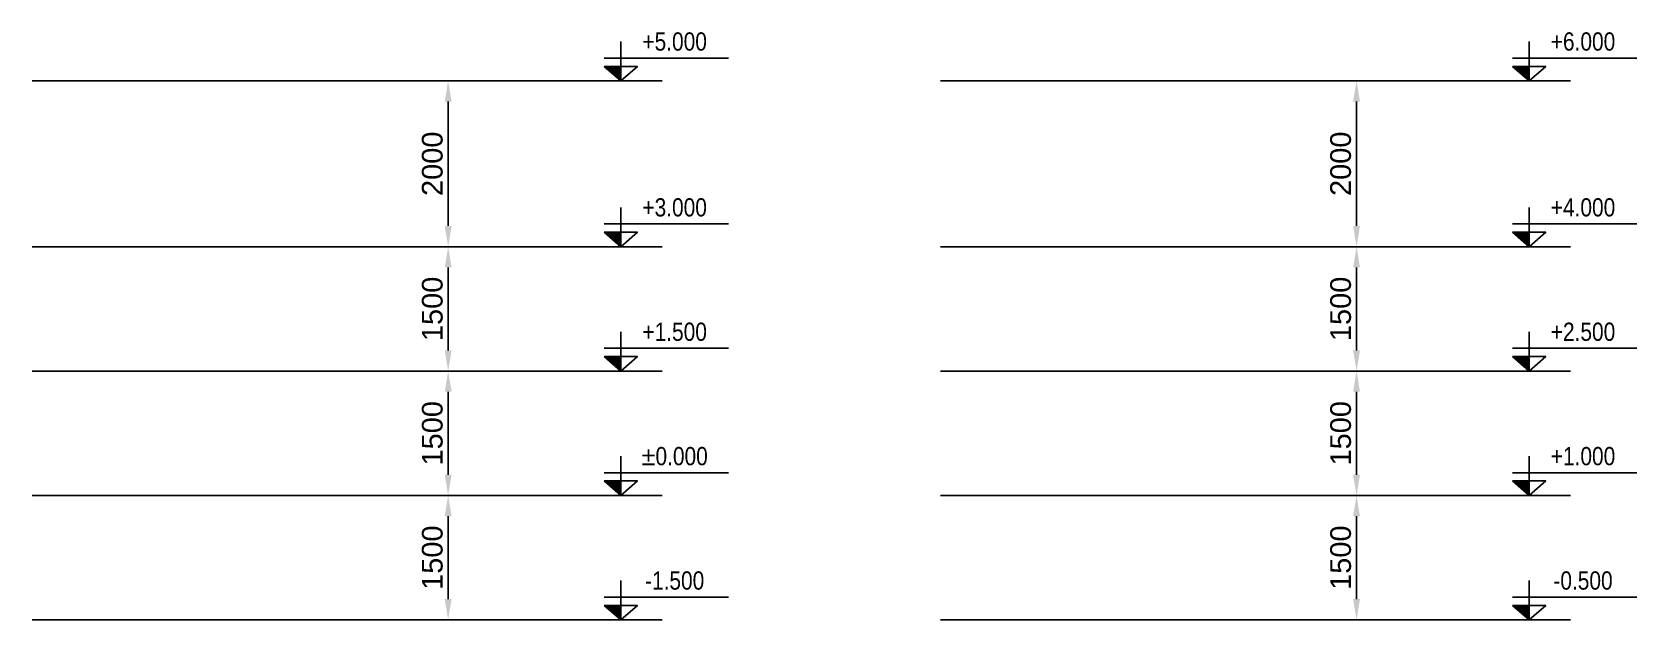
# Model space of a CAD drawing. Header units: millimetres. Extents: x 1599 to 20954, y 660 to 7748.
import ezdxf
from ezdxf.enums import TextEntityAlignment as Align

# ---------------------------------------------------------------- set-up
doc = ezdxf.new("R2010")
doc.units = ezdxf.units.MM
doc.layers.add('11 Text-content', color=255, linetype='Continuous', lineweight=13)
doc.layers.add('31 Drawing', color=7, linetype='Continuous', lineweight=25)
doc.styles.get("Standard").update_dxf_attribs({"font": 'arial.ttf'})
doc.styles.add('VNI', font='')
doc.styles.add('Vni-helve', font='')
doc.styles.get('VNI').set_extended_font_data('VNI-Helve-Condense')
doc.styles.get('Vni-helve').set_extended_font_data('VNI-Helve-Condense')
doc.dimstyles.new('ATAD1-100', dxfattribs={"dimscale": 100, "dimtxt": 2.5, "dimasz": 2.5, "dimexe": 1.25, "dimexo": 0.625, "dimtad": 1, "dimtxsty": 'Standard', "dimcen": 2.5, "dimadec": 0, "dimazin": 0, "dimtfac": 1, "dimtmove": 0, "dimatfit": 3, "dimfxl": 1, "dimarcsym": 0})

# ---------------------------------------------------------------- blocks, each defined once
blk = doc.blocks.new('*U2')
blk.add_hatch(color=256).paths.add_polyline_path([(-1, 1.75), (-3, 0), (-3, 1.75)])
at = {"color": 1}
for p, q in [((-3, 4.75), (-3, 1.75)), ((-16, 2.75), (-3, 2.75)), ((-3, 2.75), (-1, 2.75)), ((-8, 0), (0, 0))]:
    blk.add_line(p, q, dxfattribs=at)
blk.add_lwpolyline([(-3, 1.75), (-5, 1.75), (-3, 0)], dxfattribs=at)
blk.add_lwpolyline([(-1, 1.75), (-3, 0), (-3, 1.75)], close=True, dxfattribs=at)
at = {"layer": '11 Text-content', "style": 'VNI', "width": 0.8}
for tag, p in [('LEVEL', (-9.5, 4.75)), ('NOTE', (-13.17, 0.74))]:
    blk.add_attdef(tag, text='', height=2.2, dxfattribs=at).set_placement(p, align=Align.MIDDLE_CENTER)
blk = doc.blocks.new('*D9')
at = {"color": 0, "lineweight": -2, "transparency": 16777216}
for p, q in [((7429, 2160), (6492, 2160)), ((6617, 910), (6617, 1910)), ((7429, 660), (6492, 660))]:
    blk.add_line(p, q, dxfattribs=at)
at = {"color": 0, "transparency": 16777216}
for points in [[(6576, 1910), (6659, 1910), (6617, 2160)], [(6576, 910), (6659, 910), (6617, 660)]]:
    blk.add_solid(points, dxfattribs=at)
at = {"layer": 'Defpoints', "color": 0, "transparency": 16777216}
for p in [(6617, 2160), (7492, 2160), (7492, 660)]:
    blk.add_point(p, dxfattribs=at)
at = {"color": 0, "transparency": 16777216, "insert": (6427, 1410), "char_height": 250, "attachment_point": 5, "rotation": 90}
blk.add_mtext('1500', dxfattribs=at)
blk = doc.blocks.new('*D10')
at = {"color": 0, "lineweight": -2, "transparency": 16777216}
for p, q in [((7257, 3660), (6492, 3660)), ((6617, 2410), (6617, 3410)), ((7429, 2160), (6492, 2160))]:
    blk.add_line(p, q, dxfattribs=at)
at = {"color": 0, "transparency": 16777216}
for points in [[(6576, 3410), (6659, 3410), (6617, 3660)], [(6576, 2410), (6659, 2410), (6617, 2160)]]:
    blk.add_solid(points, dxfattribs=at)
at = {"layer": 'Defpoints', "color": 0, "transparency": 16777216}
for p in [(6617, 3660), (7319, 3660), (7492, 2160)]:
    blk.add_point(p, dxfattribs=at)
at = {"color": 0, "transparency": 16777216, "insert": (6427, 2910), "char_height": 250, "attachment_point": 5, "rotation": 90}
blk.add_mtext('1500', dxfattribs=at)
blk = doc.blocks.new('*D11')
at = {"color": 0, "lineweight": -2, "transparency": 16777216}
for p, q in [((7528, 5160), (6492, 5160)), ((6617, 3910), (6617, 4910)), ((7257, 3660), (6492, 3660))]:
    blk.add_line(p, q, dxfattribs=at)
at = {"color": 0, "transparency": 16777216}
for points in [[(6576, 4910), (6659, 4910), (6617, 5160)], [(6576, 3910), (6659, 3910), (6617, 3660)]]:
    blk.add_solid(points, dxfattribs=at)
at = {"layer": 'Defpoints', "color": 0, "transparency": 16777216}
for p in [(6617, 5160), (7590, 5160), (7319, 3660)]:
    blk.add_point(p, dxfattribs=at)
at = {"color": 0, "transparency": 16777216, "insert": (6427, 4410), "char_height": 250, "attachment_point": 5, "rotation": 90}
blk.add_mtext('1500', dxfattribs=at)
blk = doc.blocks.new('*D12')
at = {"color": 0, "lineweight": -2, "transparency": 16777216}
for p, q in [((7700, 7160), (6492, 7160)), ((6617, 5410), (6617, 6910)), ((7528, 5160), (6492, 5160))]:
    blk.add_line(p, q, dxfattribs=at)
at = {"color": 0, "transparency": 16777216}
for points in [[(6576, 6910), (6659, 6910), (6617, 7160)], [(6576, 5410), (6659, 5410), (6617, 5160)]]:
    blk.add_solid(points, dxfattribs=at)
at = {"layer": 'Defpoints', "color": 0, "transparency": 16777216}
for p in [(6617, 7160), (7763, 7160), (7590, 5160)]:
    blk.add_point(p, dxfattribs=at)
at = {"color": 0, "transparency": 16777216, "insert": (6427, 6160), "char_height": 250, "attachment_point": 5, "rotation": 90}
blk.add_mtext('2000', dxfattribs=at)
blk = doc.blocks.new('*D14')
at = {"color": 0, "lineweight": -2, "transparency": 16777216}
for p, q in [((18385, 2160), (17448, 2160)), ((17573, 910), (17573, 1910)), ((18385, 660), (17448, 660))]:
    blk.add_line(p, q, dxfattribs=at)
at = {"color": 0, "transparency": 16777216}
for points in [[(17531, 1910), (17614, 1910), (17573, 2160)], [(17531, 910), (17614, 910), (17573, 660)]]:
    blk.add_solid(points, dxfattribs=at)
at = {"layer": 'Defpoints', "color": 0, "transparency": 16777216}
for p in [(17573, 2160), (18447, 2160), (18447, 660)]:
    blk.add_point(p, dxfattribs=at)
at = {"color": 0, "transparency": 16777216, "insert": (17382, 1410), "char_height": 250, "attachment_point": 5, "rotation": 90}
blk.add_mtext('1500', dxfattribs=at)
blk = doc.blocks.new('*D15')
at = {"color": 0, "lineweight": -2, "transparency": 16777216}
for p, q in [((18212, 3660), (17448, 3660)), ((17573, 2410), (17573, 3410)), ((18385, 2160), (17448, 2160))]:
    blk.add_line(p, q, dxfattribs=at)
at = {"color": 0, "transparency": 16777216}
for points in [[(17531, 3410), (17614, 3410), (17573, 3660)], [(17531, 2410), (17614, 2410), (17573, 2160)]]:
    blk.add_solid(points, dxfattribs=at)
at = {"layer": 'Defpoints', "color": 0, "transparency": 16777216}
for p in [(17573, 3660), (18275, 3660), (18447, 2160)]:
    blk.add_point(p, dxfattribs=at)
at = {"color": 0, "transparency": 16777216, "insert": (17382, 2910), "char_height": 250, "attachment_point": 5, "rotation": 90}
blk.add_mtext('1500', dxfattribs=at)
blk = doc.blocks.new('*D16')
at = {"color": 0, "lineweight": -2, "transparency": 16777216}
for p, q in [((18483, 5160), (17448, 5160)), ((17573, 3910), (17573, 4910)), ((18212, 3660), (17448, 3660))]:
    blk.add_line(p, q, dxfattribs=at)
at = {"color": 0, "transparency": 16777216}
for points in [[(17531, 4910), (17614, 4910), (17573, 5160)], [(17531, 3910), (17614, 3910), (17573, 3660)]]:
    blk.add_solid(points, dxfattribs=at)
at = {"layer": 'Defpoints', "color": 0, "transparency": 16777216}
for p in [(17573, 5160), (18546, 5160), (18275, 3660)]:
    blk.add_point(p, dxfattribs=at)
at = {"color": 0, "transparency": 16777216, "insert": (17382, 4410), "char_height": 250, "attachment_point": 5, "rotation": 90}
blk.add_mtext('1500', dxfattribs=at)
blk = doc.blocks.new('*D17')
at = {"color": 0, "lineweight": -2, "transparency": 16777216}
for p, q in [((18655, 7160), (17448, 7160)), ((17573, 5410), (17573, 6910)), ((18483, 5160), (17448, 5160))]:
    blk.add_line(p, q, dxfattribs=at)
at = {"color": 0, "transparency": 16777216}
for points in [[(17531, 6910), (17614, 6910), (17573, 7160)], [(17531, 5410), (17614, 5410), (17573, 5160)]]:
    blk.add_solid(points, dxfattribs=at)
at = {"layer": 'Defpoints', "color": 0, "transparency": 16777216}
for p in [(17573, 7160), (18718, 7160), (18546, 5160)]:
    blk.add_point(p, dxfattribs=at)
at = {"color": 0, "transparency": 16777216, "insert": (17382, 6160), "char_height": 250, "attachment_point": 5, "rotation": 90}
blk.add_mtext('2000', dxfattribs=at)

msp = doc.modelspace()

# ---------------------------------------------------------------- linework, layer by layer
for p, q in [((8398.723, 7159.624), (1599.251, 7159.624)), ((19353.954, 7159.624), (12554.481, 7159.624)), ((8398.723, 5159.624), (1599.251, 5159.624)), ((19353.954, 5159.624), (12554.481, 5159.624)), ((8398.723, 3659.624), (1599.251, 3659.624)), ((19353.954, 3659.624), (12554.481, 3659.624)), ((8398.723, 2159.624), (1599.251, 2159.624)), ((19353.954, 2159.624), (12554.481, 2159.624)), ((8398.723, 659.624), (1599.251, 659.624)), ((19353.954, 659.624), (12554.481, 659.624))]:
    msp.add_line(p, q)

# ---------------------------------------------------------------- block references
at = {"layer": '31 Drawing'}
ref = msp.add_blockref('*U2', (8398.723, 7159.624), dxfattribs=dict(at, xscale=-100, yscale=100, zscale=100))
ref.add_attrib('CODE', '+5.000', dxfattribs={"layer": '11 Text-content', "height": 220, "style": 'Vni-helve'}).set_placement((9348.723, 7634.624), align=Align.MIDDLE_CENTER)
ref = msp.add_blockref('*U2', (19353.954, 7159.624), dxfattribs=dict(at, xscale=-100, yscale=100, zscale=100))
ref.add_attrib('CODE', '+6.000', dxfattribs={"layer": '11 Text-content', "height": 220, "style": 'Vni-helve'}).set_placement((20303.954, 7634.624), align=Align.MIDDLE_CENTER)
ref = msp.add_blockref('*U2', (8398.723, 5159.624), dxfattribs=dict(at, xscale=-100, yscale=100, zscale=100))
ref.add_attrib('CODE', '+3.000', dxfattribs={"layer": '11 Text-content', "height": 220, "style": 'Vni-helve'}).set_placement((9348.723, 5634.624), align=Align.MIDDLE_CENTER)
ref = msp.add_blockref('*U2', (19353.954, 5159.624), dxfattribs=dict(at, xscale=-100, yscale=100, zscale=100))
ref.add_attrib('CODE', '+4.000', dxfattribs={"layer": '11 Text-content', "height": 220, "style": 'Vni-helve'}).set_placement((20303.954, 5634.624), align=Align.MIDDLE_CENTER)
ref = msp.add_blockref('*U2', (8398.723, 3659.624), dxfattribs=dict(at, xscale=-100, yscale=100, zscale=100))
ref.add_attrib('CODE', '+1.500', dxfattribs={"layer": '11 Text-content', "height": 220, "style": 'Vni-helve'}).set_placement((9348.723, 4134.624), align=Align.MIDDLE_CENTER)
ref = msp.add_blockref('*U2', (19353.954, 3659.624), dxfattribs=dict(at, xscale=-100, yscale=100, zscale=100))
ref.add_attrib('CODE', '+2.500', dxfattribs={"layer": '11 Text-content', "height": 220, "style": 'Vni-helve'}).set_placement((20303.954, 4134.624), align=Align.MIDDLE_CENTER)
ref = msp.add_blockref('*U2', (8398.723, 2159.624), dxfattribs=dict(at, xscale=-100, yscale=100, zscale=100))
ref.add_attrib('CODE', '%%p0.000', dxfattribs={"layer": '11 Text-content', "height": 220, "style": 'Vni-helve'}).set_placement((9348.723, 2634.624), align=Align.MIDDLE_CENTER)
ref = msp.add_blockref('*U2', (19353.954, 2159.624), dxfattribs=dict(at, xscale=-100, yscale=100, zscale=100))
ref.add_attrib('CODE', '+1.000', dxfattribs={"layer": '11 Text-content', "height": 220, "style": 'Vni-helve'}).set_placement((20303.954, 2634.624), align=Align.MIDDLE_CENTER)
ref = msp.add_blockref('*U2', (8398.723, 659.624), dxfattribs=dict(at, xscale=-100, yscale=100, zscale=100))
ref.add_attrib('CODE', '-1.500', dxfattribs={"layer": '11 Text-content', "height": 220, "style": 'Vni-helve'}).set_placement((9348.723, 1134.624), align=Align.MIDDLE_CENTER)
ref = msp.add_blockref('*U2', (19353.954, 659.624), dxfattribs=dict(at, xscale=-100, yscale=100, zscale=100))
ref.add_attrib('CODE', '-0.500', dxfattribs={"layer": '11 Text-content', "height": 220, "style": 'Vni-helve'}).set_placement((20303.954, 1134.624), align=Align.MIDDLE_CENTER)

# ---------------------------------------------------------------- dimensions: what is measured, and where the dimension line sits
for base, p1, p2, picture, middle in [((6617.349, 7159.624), (7590.305, 5159.624), (7762.728, 7159.624), '*D12', (6427.205, 6159.624)), ((17572.579, 7159.624), (18545.536, 5159.624), (18717.959, 7159.624), '*D17', (17382.436, 6159.624)), ((6617.349, 5159.624), (7319.355, 3659.624), (7590.305, 5159.624), '*D11', (6427.205, 4409.624)), ((17572.579, 5159.624), (18274.586, 3659.624), (18545.536, 5159.624), '*D16', (17382.436, 4409.624)), ((6617.349, 3659.624), (7491.778, 2159.624), (7319.355, 3659.624), '*D10', (6427.205, 2909.624)), ((17572.579, 3659.624), (18447.009, 2159.624), (18274.586, 3659.624), '*D15', (17382.436, 2909.624))]:
    dim = msp.add_linear_dim(base=base, p1=p1, p2=p2, angle=90, dimstyle='ATAD1-100', override={"dimtmove": 1})
    dim.commit()
    dim.dimension.update_dxf_attribs({"geometry": picture, "text_midpoint": middle})
for base, p1, p2, picture, middle in [((6617.349, 2159.624), (7491.778, 659.624), (7491.778, 2159.624), '*D9', (6427.205, 1409.624)), ((17572.579, 2159.624), (18447.009, 659.624), (18447.009, 2159.624), '*D14', (17382.436, 1409.624))]:
    dim = msp.add_linear_dim(base=base, p1=p1, p2=p2, angle=90, dimstyle='ATAD1-100')
    dim.commit()
    dim.dimension.update_dxf_attribs({"geometry": picture, "text_midpoint": middle})

doc.saveas('drawing.dxf')
